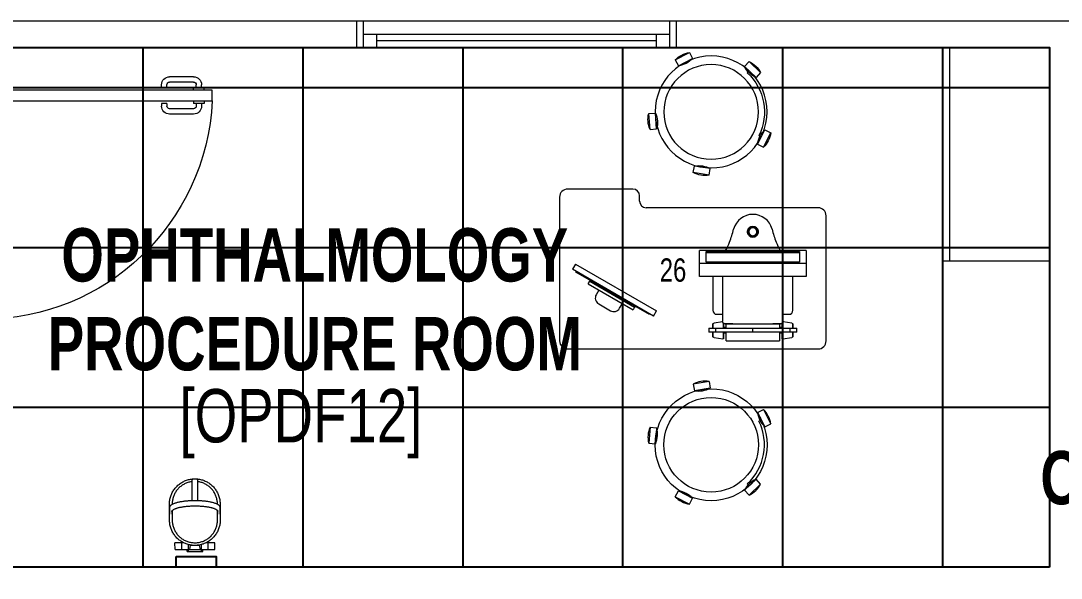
# Model space of a CAD drawing. Extents: x -509638 to 57327, y -29287 to 19916.
# Drawn here: x 16417 to 20320, y -4801 to -2710 of the extents above; entities that cross this region are included whole.
import ezdxf

# ---------------------------------------------------------------- set-up
doc = ezdxf.new("R2010")
doc.units = 0
doc.header["$LTSCALE"] = 0.25
doc.linetypes.add('DASHDOT', pattern=[25.4, 12.7, -6.35, 0, -6.35])
for name, color, linetype, lineweight in [('01-First Floor$0$72_EGR_BASE_TEXT', 252, 'Continuous', 5), ('01-First Floor$0$72_EGR_EQP_TAG', 142, 'Continuous', 5), ('01-First Floor$0$Aluminum', 251, 'Continuous', 5), ('01-First Floor$0$LOADING', 253, 'Continuous', 5), ('01-First Floor$0$TME-MEDICAL EQUIPMENT', 42, 'Continuous', 13), ('01-First Floor$0$Walls', 251, 'Continuous', 5), ('01-First Floor$0$Wooden Joinery', 251, 'Continuous', 5), ('E-LITE-CLNG-CNDT', 6, 'DASHDOT', 35)]:
    doc.layers.add(name, color=color, linetype=linetype, lineweight=lineweight)
doc.layers.add('01-First Floor$0$FALSE CEILING', color=251, linetype='Continuous')
doc.styles.add('01-First Floor$0$X3G_ENTITY_257CFD', font='swisscl.ttf', dxfattribs={"height": 200})
doc.styles.add('01-First Floor$0$X3G_ENTITY_9EC9', font='swisscl.ttf', dxfattribs={"height": 0.2})
doc.styles.add('01-First Floor$0$X3G_ENTITY_9F38', font='swisscl.ttf', dxfattribs={"height": 0.2})

# ---------------------------------------------------------------- blocks, each defined once
blk = doc.blocks.new('01-First Floor$0$A$C72370EFE')
at = {"layer": '01-First Floor$0$Wooden Joinery'}
for p, q in [((-0.01, -0.03), (-0.01, -0.07)), ((0, -0.03), (-0.01, -0.03)), ((0.04, -0.03), (0.05, -0.03)), ((0.05, -0.03), (0.05, -0.07)), ((-0.05, -0.07), (-0.05, -0.16)), ((-0.03, -0.07), (-0.03, -0.16)), ((-0.01, -0.04), (-0.02, -0.04)), ((-0.01, -0.06), (-0.02, -0.06)), ((0, -0.07), (-0.01, -0.07)), ((0.04, -0.07), (0.05, -0.07)), ((0.05, -0.04), (0.06, -0.04)), ((0.05, -0.06), (0.06, -0.06)), ((0.07, -0.07), (0.07, -0.16)), ((0.09, -0.07), (0.09, -0.16)), ((-0.01, -0.17), (-0.02, -0.17)), ((-0.01, -0.19), (-0.02, -0.19)), ((-0.01, -0.17), (-0.01, -0.19)), ((0.05, -0.17), (0.06, -0.17)), ((0.05, -0.17), (0.05, -0.19)), ((0.05, -0.19), (0.06, -0.19))]:
    blk.add_line(p, q, dxfattribs=at)
for centre, radius, start, end in [((-0.02, -0.07), 0.03, 90, 180), ((-0.02, -0.07), 0.01, 90, 180), ((0.06, -0.07), 0.03, 0, 90), ((0.06, -0.07), 0.01, 0, 90), ((-0.02, -0.16), 0.03, 180, 270), ((-0.02, -0.16), 0.01, 180, 270), ((0.06, -0.16), 0.01, 270, 0), ((0.06, -0.16), 0.03, 270, 0)]:
    blk.add_arc(centre, radius, start, end, dxfattribs=at)
blk = doc.blocks.new('01-First Floor$0$A$C5DAD61B4')
at = {"layer": '01-First Floor$0$Wooden Joinery'}
for points in [[(80, 959.1), (80, 969.1), (10, 979.1), (10, 959.1)], [(940, 959.1), (940, 969.1), (1010, 979.1), (1010, 959.1)], [(70, 859.1), (70, 849.1), (0, 839.1), (0, 859.1)], [(120, 859.1), (120, 0), (80, 0), (80, 859.1)], [(950, 859.1), (950, 849.1), (1020, 839.1), (1020, 859.1)]]:
    blk.add_lwpolyline(points, close=True, dxfattribs=at)
for points in [[(45, 859.1), (45, 959.1), (20, 959.1), (20, 859.1), (45, 859.1)], [(45, 859.1), (80, 859.1), (80, 899.1), (90, 899.1), (90, 959.1), (45, 959.1), (45, 859.1)], [(975, 859.1), (940, 859.1), (940, 899.1), (930, 899.1), (930, 959.1), (975, 959.1), (975, 859.1)], [(975, 859.1), (975, 959.1), (1000, 959.1), (1000, 859.1), (975, 859.1)]]:
    blk.add_lwpolyline(points, dxfattribs=at)
blk.add_arc((80, 859.1), 860, 272.666, 0, dxfattribs=at)
at = {"layer": '01-First Floor$0$Wooden Joinery', "xscale": 999.9999999998854, "yscale": 999.9999999998854, "zscale": 999.9999999998854, "rotation": 180}
blk.add_blockref('01-First Floor$0$A$C72370EFE', (120, 0), dxfattribs=at)
blk = doc.blocks.new('01-First Floor$0$ME18017-P')
at = {"layer": '01-First Floor$0$LOADING'}
for p, q in [((0.94, 0.53), (0, 0.53)), ((-0.03, 0.5), (-0.03, 0.03)), ((0.1327, 0.492), (0.0993, 0.4871)), ((0.145, 0.47), (0.135, 0.47)), ((0.345, 0.5), (0.145, 0.5)), ((0.145, 0.4675), (0.145, 0.5)), ((0.345, 0.5), (0.345, 0.4675)), ((0.355, 0.47), (0.345, 0.47)), ((0.3907, 0.4871), (0.3573, 0.492)), ((0.97, -0.04), (0.97, 0.5)), ((0.0801, 0.4675), (0.0801, 0.4525)), ((0.0801, 0.4675), (0.1055, 0.4675)), ((0.1055, 0.4525), (0.0801, 0.4525)), ((0.0993, 0.4329), (0.1316, 0.4281)), ((0.1055, 0.4675), (0.245, 0.4675)), ((0.1055, 0.4675), (0.1055, 0.4525)), ((0.245, 0.4525), (0.1055, 0.4525)), ((0.135, 0.45), (0.145, 0.45)), ((0.145, 0.4357), (0.145, 0.4525)), ((0.17, 0.4357), (0.17, 0.4358)), ((0.245, 0.4675), (0.3845, 0.4675)), ((0.245, 0.4675), (0.245, 0.4525)), ((0.3845, 0.4525), (0.245, 0.4525)), ((0.32, 0.4357), (0.32, 0.4358)), ((0.345, 0.4525), (0.345, 0.4357)), ((0.345, 0.45), (0.355, 0.45)), ((0.3584, 0.4281), (0.3907, 0.4329)), ((0.3845, 0.4675), (0.4099, 0.4675)), ((0.3845, 0.4675), (0.3845, 0.4525)), ((0.4099, 0.4525), (0.3845, 0.4525)), ((0.4099, 0.4525), (0.4099, 0.4675)), ((0.1312, 0.4), (0.11, 0.4)), ((0.1312, 0.4257), (0.1312, 0.2579)), ((0.3588, 0.2579), (0.3588, 0.4257)), ((0.38, 0.4), (0.3588, 0.4)), ((0.6176, 0.4063), (0.6065, 0.387)), ((0.6176, 0.4063), (0.9216, 0.2308)), ((0.6317, 0.3982), (0.6333, 0.4009)), ((0.6333, 0.4009), (0.9091, 0.2417)), ((0.095, 0.385), (0.095, 0.2579)), ((0.395, 0.2579), (0.395, 0.385)), ((0.9105, 0.2115), (0.6065, 0.387)), ((0.6872, 0.3698), (0.689, 0.3729)), ((0.689, 0.3729), (0.6947, 0.3828)), ((0.857, 0.2759), (0.689, 0.3729)), ((0.8627, 0.2858), (0.6947, 0.3828)), ((0.7448, 0.3772), (0.7347, 0.3597)), ((0.8235, 0.3611), (0.7795, 0.3865)), ((0.8227, 0.3089), (0.8328, 0.3264)), ((0.857, 0.2759), (0.8552, 0.2728)), ((0.8627, 0.2858), (0.857, 0.2759)), ((0.045, 0.2086), (0.045, 0.2579)), ((0.045, 0.2579), (0.445, 0.2579)), ((0.445, 0.2579), (0.445, 0.2086)), ((0.9091, 0.2417), (0.9075, 0.2389)), ((0.045, 0.1602), (0.045, 0.2086)), ((0.445, 0.2086), (0.045, 0.2086)), ((0.07, 0.1645), (0.07, 0.2043)), ((0.07, 0.2043), (0.42, 0.2043)), ((0.42, 0.2043), (0.42, 0.1645)), ((0.445, 0.2086), (0.445, 0.1602)), ((0.9105, 0.2115), (0.9216, 0.2308)), ((0.045, 0.1602), (0.445, 0.1602)), ((0.07, 0.1694), (0.42, 0.1694)), ((0.42, 0.1645), (0.07, 0.1645)), ((0, 0), (0.645, 0)), ((0.67, -0.025), (0.67, -0.045)), ((0.695, -0.07), (0.94, -0.07))]:
    blk.add_line(p, q, dxfattribs=at)
at = {"layer": '01-First Floor$0$LOADING', "flags": 128}
for points in [[(0.095, 0.4822), (0.095, 0.4824), (0.095, 0.4826), (0.095, 0.4828), (0.0951, 0.483), (0.0951, 0.4832), (0.0951, 0.4833), (0.0952, 0.4835), (0.0953, 0.4837), (0.0953, 0.4839), (0.0954, 0.4841), (0.0955, 0.4843), (0.0956, 0.4845), (0.0957, 0.4846), (0.0958, 0.4848), (0.0959, 0.485), (0.096, 0.4851), (0.0961, 0.4853), (0.0962, 0.4855), (0.0964, 0.4856), (0.0965, 0.4857), (0.0967, 0.4859), (0.0968, 0.486), (0.097, 0.4861), (0.0971, 0.4863), (0.0973, 0.4864), (0.0975, 0.4865), (0.0976, 0.4866), (0.0978, 0.4867), (0.098, 0.4867), (0.0982, 0.4868), (0.0984, 0.4869), (0.0986, 0.4869), (0.0988, 0.487), (0.099, 0.487), (0.0992, 0.4871), (0.0993, 0.4871)], [(0.095, 0.4675), (0.095, 0.4678), (0.095, 0.4686), (0.095, 0.4694), (0.095, 0.4702), (0.095, 0.471), (0.095, 0.4718), (0.095, 0.4725), (0.095, 0.4732), (0.095, 0.4739), (0.095, 0.4746), (0.095, 0.4753), (0.095, 0.4759), (0.095, 0.4765), (0.095, 0.4771), (0.095, 0.4776), (0.095, 0.4782), (0.095, 0.4786), (0.095, 0.4791), (0.095, 0.4795), (0.095, 0.4799), (0.095, 0.4803), (0.095, 0.4807), (0.095, 0.481), (0.095, 0.4812), (0.095, 0.4815), (0.095, 0.4817), (0.095, 0.4818), (0.095, 0.482), (0.095, 0.4821), (0.095, 0.4821), (0.095, 0.4822), (0.095, 0.4822)], [(0.095, 0.4822), (0.095, 0.4821), (0.095, 0.4821), (0.095, 0.482), (0.095, 0.4819), (0.095, 0.4817), (0.095, 0.4815), (0.095, 0.4813), (0.095, 0.481), (0.095, 0.4807), (0.095, 0.4804), (0.095, 0.48), (0.095, 0.4797), (0.095, 0.4792), (0.095, 0.4788), (0.095, 0.4783), (0.095, 0.4778), (0.095, 0.4772), (0.095, 0.4767), (0.095, 0.4761), (0.095, 0.4754), (0.095, 0.4748), (0.095, 0.4741), (0.095, 0.4734), (0.095, 0.4727), (0.095, 0.472), (0.095, 0.4712), (0.095, 0.4704), (0.095, 0.4697), (0.095, 0.4688), (0.095, 0.468), (0.095, 0.4675)], [(0.1327, 0.492), (0.1328, 0.492), (0.1329, 0.4921), (0.1329, 0.4921), (0.133, 0.4921), (0.1331, 0.4921), (0.1332, 0.4921), (0.1333, 0.492), (0.1333, 0.492), (0.1334, 0.492), (0.1335, 0.492), (0.1336, 0.492), (0.1337, 0.4919), (0.1337, 0.4919), (0.1338, 0.4919), (0.1339, 0.4919), (0.1339, 0.4918), (0.134, 0.4918), (0.1341, 0.4917), (0.1342, 0.4917), (0.1342, 0.4916), (0.1343, 0.4916), (0.1343, 0.4915), (0.1344, 0.4915), (0.1345, 0.4914), (0.1345, 0.4914), (0.1346, 0.4913), (0.1346, 0.4913), (0.1347, 0.4912), (0.1347, 0.4911), (0.1347, 0.491), (0.1348, 0.491), (0.1348, 0.4909), (0.1348, 0.4908), (0.1349, 0.4908), (0.1349, 0.4907), (0.1349, 0.4906), (0.1349, 0.4905), (0.135, 0.4905), (0.135, 0.4904), (0.135, 0.4903), (0.135, 0.4902), (0.135, 0.4901), (0.135, 0.4901)], [(0.135, 0.4675), (0.135, 0.4683), (0.135, 0.4695), (0.135, 0.4706), (0.135, 0.4717), (0.135, 0.4728), (0.135, 0.4739), (0.135, 0.4749), (0.135, 0.476), (0.135, 0.477), (0.135, 0.478), (0.135, 0.4789), (0.135, 0.4798), (0.135, 0.4807), (0.135, 0.4816), (0.135, 0.4824), (0.135, 0.4832), (0.135, 0.4839), (0.135, 0.4846), (0.135, 0.4853), (0.135, 0.4859), (0.135, 0.4865), (0.135, 0.4871), (0.135, 0.4876), (0.135, 0.488), (0.135, 0.4884), (0.135, 0.4888), (0.135, 0.4891), (0.135, 0.4894), (0.135, 0.4896), (0.135, 0.4898), (0.135, 0.4899), (0.135, 0.49), (0.135, 0.4901), (0.135, 0.4901)], [(0.135, 0.4901), (0.135, 0.49), (0.135, 0.49), (0.135, 0.4898), (0.135, 0.4897), (0.135, 0.4895), (0.135, 0.4892), (0.135, 0.4889), (0.135, 0.4885), (0.135, 0.4881), (0.135, 0.4877), (0.135, 0.4872), (0.135, 0.4867), (0.135, 0.4861), (0.135, 0.4855), (0.135, 0.4848), (0.135, 0.4841), (0.135, 0.4834), (0.135, 0.4826), (0.135, 0.4818), (0.135, 0.4809), (0.135, 0.4801), (0.135, 0.4792), (0.135, 0.4782), (0.135, 0.4772), (0.135, 0.4762), (0.135, 0.4752), (0.135, 0.4742), (0.135, 0.4731), (0.135, 0.472), (0.135, 0.4709), (0.135, 0.47)], [(0.355, 0.4901), (0.355, 0.4901), (0.355, 0.4902), (0.355, 0.4903), (0.355, 0.4904), (0.355, 0.4905), (0.3551, 0.4905), (0.3551, 0.4906), (0.3551, 0.4907), (0.3551, 0.4908), (0.3552, 0.4908), (0.3552, 0.4909), (0.3552, 0.491), (0.3553, 0.4911), (0.3553, 0.4911), (0.3553, 0.4912), (0.3554, 0.4913), (0.3554, 0.4913), (0.3555, 0.4914), (0.3556, 0.4914), (0.3556, 0.4915), (0.3557, 0.4915), (0.3557, 0.4916), (0.3558, 0.4917), (0.3559, 0.4917), (0.3559, 0.4917), (0.356, 0.4918), (0.3561, 0.4918), (0.3561, 0.4919), (0.3562, 0.4919), (0.3563, 0.4919), (0.3564, 0.492), (0.3564, 0.492), (0.3565, 0.492), (0.3566, 0.492), (0.3567, 0.492), (0.3567, 0.492), (0.3568, 0.4921), (0.3569, 0.4921), (0.357, 0.4921), (0.3571, 0.4921), (0.3571, 0.4921), (0.3572, 0.492), (0.3573, 0.492)], [(0.355, 0.47), (0.355, 0.4706), (0.355, 0.4717), (0.355, 0.4728), (0.355, 0.4739), (0.355, 0.4749), (0.355, 0.476), (0.355, 0.477), (0.355, 0.478), (0.355, 0.4789), (0.355, 0.4798), (0.355, 0.4807), (0.355, 0.4816), (0.355, 0.4824), (0.355, 0.4832), (0.355, 0.4839), (0.355, 0.4846), (0.355, 0.4853), (0.355, 0.4859), (0.355, 0.4865), (0.355, 0.4871), (0.355, 0.4876), (0.355, 0.488), (0.355, 0.4884), (0.355, 0.4888), (0.355, 0.4891), (0.355, 0.4894), (0.355, 0.4896), (0.355, 0.4898), (0.355, 0.4899), (0.355, 0.49), (0.355, 0.4901), (0.355, 0.4901)], [(0.355, 0.4901), (0.355, 0.49), (0.355, 0.49), (0.355, 0.4898), (0.355, 0.4897), (0.355, 0.4895), (0.355, 0.4892), (0.355, 0.4889), (0.355, 0.4885), (0.355, 0.4881), (0.355, 0.4877), (0.355, 0.4872), (0.355, 0.4867), (0.355, 0.4861), (0.355, 0.4855), (0.355, 0.4848), (0.355, 0.4841), (0.355, 0.4834), (0.355, 0.4826), (0.355, 0.4818), (0.355, 0.4809), (0.355, 0.4801), (0.355, 0.4792), (0.355, 0.4782), (0.355, 0.4772), (0.355, 0.4762), (0.355, 0.4752), (0.355, 0.4742), (0.355, 0.4731), (0.355, 0.472), (0.355, 0.4709), (0.355, 0.4698), (0.355, 0.4686), (0.355, 0.4675)], [(0.3907, 0.4871), (0.3909, 0.4871), (0.3911, 0.487), (0.3913, 0.487), (0.3915, 0.4869), (0.3917, 0.4869), (0.3919, 0.4868), (0.3921, 0.4867), (0.3922, 0.4866), (0.3924, 0.4865), (0.3926, 0.4864), (0.3928, 0.4863), (0.3929, 0.4862), (0.3931, 0.4861), (0.3932, 0.486), (0.3934, 0.4858), (0.3935, 0.4857), (0.3937, 0.4855), (0.3938, 0.4854), (0.3939, 0.4852), (0.3941, 0.4851), (0.3942, 0.4849), (0.3943, 0.4847), (0.3944, 0.4846), (0.3945, 0.4844), (0.3946, 0.4842), (0.3946, 0.484), (0.3947, 0.4838), (0.3948, 0.4837), (0.3948, 0.4835), (0.3949, 0.4833), (0.3949, 0.4831), (0.3949, 0.4829), (0.395, 0.4827), (0.395, 0.4825), (0.395, 0.4823), (0.395, 0.4822)], [(0.395, 0.4675), (0.395, 0.4678), (0.395, 0.4686), (0.395, 0.4694), (0.395, 0.4702), (0.395, 0.471), (0.395, 0.4718), (0.395, 0.4725), (0.395, 0.4732), (0.395, 0.4739), (0.395, 0.4746), (0.395, 0.4753), (0.395, 0.4759), (0.395, 0.4765), (0.395, 0.4771), (0.395, 0.4776), (0.395, 0.4782), (0.395, 0.4786), (0.395, 0.4791), (0.395, 0.4795), (0.395, 0.4799), (0.395, 0.4803), (0.395, 0.4807), (0.395, 0.481), (0.395, 0.4812), (0.395, 0.4815), (0.395, 0.4817), (0.395, 0.4818), (0.395, 0.482), (0.395, 0.4821), (0.395, 0.4821), (0.395, 0.4822), (0.395, 0.4822)], [(0.395, 0.4822), (0.395, 0.4821), (0.395, 0.4821), (0.395, 0.482), (0.395, 0.4819), (0.395, 0.4817), (0.395, 0.4815), (0.395, 0.4813), (0.395, 0.481), (0.395, 0.4807), (0.395, 0.4804), (0.395, 0.48), (0.395, 0.4797), (0.395, 0.4792), (0.395, 0.4788), (0.395, 0.4783), (0.395, 0.4778), (0.395, 0.4772), (0.395, 0.4767), (0.395, 0.4761), (0.395, 0.4754), (0.395, 0.4748), (0.395, 0.4741), (0.395, 0.4734), (0.395, 0.4727), (0.395, 0.472), (0.395, 0.4712), (0.395, 0.4704), (0.395, 0.4697), (0.395, 0.4688), (0.395, 0.468), (0.395, 0.4675)], [(0.095, 0.4525), (0.095, 0.4522), (0.095, 0.4514), (0.095, 0.4506), (0.095, 0.4498), (0.095, 0.449), (0.095, 0.4482), (0.095, 0.4475), (0.095, 0.4468), (0.095, 0.4461), (0.095, 0.4454), (0.095, 0.4447), (0.095, 0.4441), (0.095, 0.4435), (0.095, 0.4429), (0.095, 0.4424), (0.095, 0.4418), (0.095, 0.4414), (0.095, 0.4409), (0.095, 0.4405), (0.095, 0.4401), (0.095, 0.4397), (0.095, 0.4393), (0.095, 0.439), (0.095, 0.4388), (0.095, 0.4385), (0.095, 0.4383), (0.095, 0.4382), (0.095, 0.438), (0.095, 0.4379), (0.095, 0.4379), (0.095, 0.4378), (0.095, 0.4378)], [(0.095, 0.4378), (0.095, 0.4379), (0.095, 0.4379), (0.095, 0.438), (0.095, 0.4381), (0.095, 0.4383), (0.095, 0.4385), (0.095, 0.4387), (0.095, 0.439), (0.095, 0.4393), (0.095, 0.4396), (0.095, 0.44), (0.095, 0.4403), (0.095, 0.4408), (0.095, 0.4412), (0.095, 0.4417), (0.095, 0.4422), (0.095, 0.4428), (0.095, 0.4433), (0.095, 0.4439), (0.095, 0.4446), (0.095, 0.4452), (0.095, 0.4459), (0.095, 0.4466), (0.095, 0.4473), (0.095, 0.448), (0.095, 0.4488), (0.095, 0.4496), (0.095, 0.4503), (0.095, 0.4512), (0.095, 0.452), (0.095, 0.4525)], [(0.0993, 0.4329), (0.0991, 0.4329), (0.0989, 0.433), (0.0987, 0.433), (0.0985, 0.4331), (0.0983, 0.4331), (0.0981, 0.4332), (0.0979, 0.4333), (0.0978, 0.4334), (0.0976, 0.4335), (0.0974, 0.4336), (0.0972, 0.4337), (0.0971, 0.4338), (0.0969, 0.4339), (0.0968, 0.434), (0.0966, 0.4342), (0.0965, 0.4343), (0.0963, 0.4345), (0.0962, 0.4346), (0.0961, 0.4348), (0.0959, 0.4349), (0.0958, 0.4351), (0.0957, 0.4353), (0.0956, 0.4354), (0.0955, 0.4356), (0.0954, 0.4358), (0.0954, 0.436), (0.0953, 0.4362), (0.0952, 0.4363), (0.0952, 0.4365), (0.0951, 0.4367), (0.0951, 0.4369), (0.0951, 0.4371), (0.095, 0.4373), (0.095, 0.4375), (0.095, 0.4377), (0.095, 0.4378)], [(0.1312, 0.4257), (0.1312, 0.4261), (0.1312, 0.4265), (0.1313, 0.4269), (0.1313, 0.4273), (0.1314, 0.4277), (0.1315, 0.4281), (0.1316, 0.4285), (0.1317, 0.4288), (0.1318, 0.4292), (0.132, 0.4296), (0.1321, 0.43), (0.1323, 0.4303), (0.1325, 0.4307), (0.1327, 0.431), (0.1329, 0.4313), (0.1332, 0.4317), (0.1334, 0.432), (0.1337, 0.4323), (0.1339, 0.4326), (0.1342, 0.4329), (0.1345, 0.4331), (0.1348, 0.4334), (0.1351, 0.4337), (0.1354, 0.4339), (0.1358, 0.4341), (0.1361, 0.4343), (0.1365, 0.4345), (0.1368, 0.4347), (0.1372, 0.4349), (0.1376, 0.435), (0.1379, 0.4352), (0.1383, 0.4353), (0.1387, 0.4354), (0.1391, 0.4355), (0.1395, 0.4356), (0.1399, 0.4356), (0.1403, 0.4357), (0.1407, 0.4357), (0.1411, 0.4357), (0.1412, 0.4357)], [(0.135, 0.4335), (0.135, 0.4339), (0.135, 0.4345), (0.135, 0.4352), (0.135, 0.4359), (0.135, 0.4366), (0.135, 0.4374), (0.135, 0.4382), (0.135, 0.4391), (0.135, 0.4399), (0.135, 0.4408), (0.135, 0.4418), (0.135, 0.4428), (0.135, 0.4438), (0.135, 0.4448), (0.135, 0.4458), (0.135, 0.4469), (0.135, 0.448), (0.135, 0.4491), (0.135, 0.4502), (0.135, 0.4514), (0.135, 0.4525)], [(0.135, 0.45), (0.135, 0.4494), (0.135, 0.4483), (0.135, 0.4472), (0.135, 0.4461), (0.135, 0.4451), (0.135, 0.444), (0.135, 0.443), (0.135, 0.442), (0.135, 0.4411), (0.135, 0.4402), (0.135, 0.4393), (0.135, 0.4384), (0.135, 0.4376), (0.135, 0.4368), (0.135, 0.4361), (0.135, 0.4354), (0.135, 0.4347), (0.135, 0.4341), (0.135, 0.4335)], [(0.245, 0.4357), (0.2408, 0.4357), (0.2367, 0.4357), (0.2326, 0.4357), (0.2285, 0.4357), (0.2244, 0.4357), (0.2203, 0.4357), (0.2163, 0.4357), (0.2123, 0.4357), (0.2084, 0.4357), (0.2046, 0.4357), (0.2008, 0.4357), (0.1971, 0.4357), (0.1934, 0.4357), (0.1899, 0.4357), (0.1864, 0.4357), (0.183, 0.4357), (0.1797, 0.4357), (0.1765, 0.4357), (0.1735, 0.4357), (0.1705, 0.4357), (0.1677, 0.4357), (0.165, 0.4357), (0.1624, 0.4357), (0.16, 0.4357), (0.1576, 0.4357), (0.1555, 0.4357), (0.1534, 0.4357), (0.1516, 0.4357), (0.1498, 0.4357), (0.1482, 0.4357), (0.1468, 0.4357), (0.1455, 0.4357), (0.1444, 0.4357), (0.1435, 0.4357), (0.1427, 0.4357), (0.1421, 0.4357), (0.1416, 0.4357), (0.1413, 0.4357), (0.1412, 0.4357), (0.1412, 0.4357)], [(0.1412, 0.4357), (0.1413, 0.4357), (0.1415, 0.4357), (0.1419, 0.4357), (0.1425, 0.4357), (0.1433, 0.4357), (0.1442, 0.4357), (0.1452, 0.4357), (0.1465, 0.4357), (0.1478, 0.4357), (0.1494, 0.4357), (0.1511, 0.4357), (0.1529, 0.4357), (0.1549, 0.4357), (0.157, 0.4357), (0.1593, 0.4357), (0.1617, 0.4357), (0.1643, 0.4357), (0.1669, 0.4357), (0.1697, 0.4357), (0.17, 0.4357)], [(0.3488, 0.4357), (0.3487, 0.4357), (0.3485, 0.4357), (0.3481, 0.4357), (0.3475, 0.4357), (0.3467, 0.4357), (0.3458, 0.4357), (0.3448, 0.4357), (0.3435, 0.4357), (0.3422, 0.4357), (0.3406, 0.4357), (0.3389, 0.4357), (0.3371, 0.4357), (0.3351, 0.4357), (0.333, 0.4357), (0.3307, 0.4357), (0.3283, 0.4357), (0.3257, 0.4357), (0.3231, 0.4357), (0.3203, 0.4357), (0.3173, 0.4357), (0.3143, 0.4357), (0.3111, 0.4357), (0.3079, 0.4357), (0.3045, 0.4357), (0.3011, 0.4357), (0.2976, 0.4357), (0.2939, 0.4357), (0.2902, 0.4357), (0.2865, 0.4357), (0.2826, 0.4357), (0.2787, 0.4357), (0.2748, 0.4357), (0.2708, 0.4357), (0.2667, 0.4357), (0.2626, 0.4357), (0.2585, 0.4357), (0.2544, 0.4357), (0.2503, 0.4357), (0.2461, 0.4357), (0.245, 0.4357)], [(0.32, 0.4357), (0.3223, 0.4357), (0.325, 0.4357), (0.3276, 0.4357), (0.33, 0.4357), (0.3324, 0.4357), (0.3345, 0.4357), (0.3366, 0.4357), (0.3384, 0.4357), (0.3402, 0.4357), (0.3418, 0.4357), (0.3432, 0.4357), (0.3445, 0.4357), (0.3456, 0.4357), (0.3465, 0.4357), (0.3473, 0.4357), (0.3479, 0.4357), (0.3484, 0.4357), (0.3487, 0.4357), (0.3488, 0.4357), (0.3488, 0.4357)], [(0.3488, 0.4357), (0.3492, 0.4357), (0.3496, 0.4357), (0.35, 0.4356), (0.3504, 0.4356), (0.3508, 0.4355), (0.3512, 0.4354), (0.3516, 0.4353), (0.352, 0.4352), (0.3523, 0.4351), (0.3527, 0.4349), (0.3531, 0.4347), (0.3534, 0.4346), (0.3538, 0.4344), (0.3541, 0.4342), (0.3545, 0.434), (0.3548, 0.4337), (0.3551, 0.4335), (0.3554, 0.4332), (0.3557, 0.4329), (0.356, 0.4327), (0.3563, 0.4324), (0.3565, 0.4321), (0.3568, 0.4318), (0.357, 0.4314), (0.3572, 0.4311), (0.3574, 0.4308), (0.3576, 0.4304), (0.3578, 0.4301), (0.358, 0.4297), (0.3581, 0.4293), (0.3583, 0.4289), (0.3584, 0.4286), (0.3585, 0.4282), (0.3586, 0.4278), (0.3587, 0.4274), (0.3587, 0.427), (0.3588, 0.4266), (0.3588, 0.4262), (0.3588, 0.4258), (0.3588, 0.4257)], [(0.355, 0.4525), (0.355, 0.4517), (0.355, 0.4505), (0.355, 0.4494), (0.355, 0.4483), (0.355, 0.4472), (0.355, 0.4461), (0.355, 0.4451), (0.355, 0.444), (0.355, 0.443), (0.355, 0.442), (0.355, 0.4411), (0.355, 0.4402), (0.355, 0.4393), (0.355, 0.4384), (0.355, 0.4376), (0.355, 0.4368), (0.355, 0.4361), (0.355, 0.4354), (0.355, 0.4347), (0.355, 0.4341), (0.355, 0.4335)], [(0.355, 0.4335), (0.355, 0.4339), (0.355, 0.4345), (0.355, 0.4352), (0.355, 0.4359), (0.355, 0.4366), (0.355, 0.4374), (0.355, 0.4382), (0.355, 0.4391), (0.355, 0.4399), (0.355, 0.4408), (0.355, 0.4418), (0.355, 0.4428), (0.355, 0.4438), (0.355, 0.4448), (0.355, 0.4458), (0.355, 0.4469), (0.355, 0.448), (0.355, 0.4491), (0.355, 0.45)], [(0.395, 0.4378), (0.395, 0.4376), (0.395, 0.4374), (0.395, 0.4372), (0.3949, 0.437), (0.3949, 0.4368), (0.3949, 0.4367), (0.3948, 0.4365), (0.3947, 0.4363), (0.3947, 0.4361), (0.3946, 0.4359), (0.3945, 0.4357), (0.3944, 0.4355), (0.3943, 0.4354), (0.3942, 0.4352), (0.3941, 0.435), (0.394, 0.4349), (0.3939, 0.4347), (0.3938, 0.4345), (0.3936, 0.4344), (0.3935, 0.4343), (0.3933, 0.4341), (0.3932, 0.434), (0.393, 0.4339), (0.3929, 0.4337), (0.3927, 0.4336), (0.3925, 0.4335), (0.3924, 0.4334), (0.3922, 0.4333), (0.392, 0.4333), (0.3918, 0.4332), (0.3916, 0.4331), (0.3914, 0.4331), (0.3912, 0.433), (0.391, 0.433), (0.3908, 0.4329), (0.3907, 0.4329)], [(0.395, 0.4525), (0.395, 0.4522), (0.395, 0.4514), (0.395, 0.4506), (0.395, 0.4498), (0.395, 0.449), (0.395, 0.4482), (0.395, 0.4475), (0.395, 0.4468), (0.395, 0.4461), (0.395, 0.4454), (0.395, 0.4447), (0.395, 0.4441), (0.395, 0.4435), (0.395, 0.4429), (0.395, 0.4424), (0.395, 0.4418), (0.395, 0.4414), (0.395, 0.4409), (0.395, 0.4405), (0.395, 0.4401), (0.395, 0.4397), (0.395, 0.4393), (0.395, 0.439), (0.395, 0.4388), (0.395, 0.4385), (0.395, 0.4383), (0.395, 0.4382), (0.395, 0.438), (0.395, 0.4379), (0.395, 0.4379), (0.395, 0.4378), (0.395, 0.4378)], [(0.395, 0.4378), (0.395, 0.4379), (0.395, 0.4379), (0.395, 0.438), (0.395, 0.4381), (0.395, 0.4383), (0.395, 0.4385), (0.395, 0.4387), (0.395, 0.439), (0.395, 0.4393), (0.395, 0.4396), (0.395, 0.44), (0.395, 0.4403), (0.395, 0.4408), (0.395, 0.4412), (0.395, 0.4417), (0.395, 0.4422), (0.395, 0.4428), (0.395, 0.4433), (0.395, 0.4439), (0.395, 0.4446), (0.395, 0.4452), (0.395, 0.4459), (0.395, 0.4466), (0.395, 0.4473), (0.395, 0.448), (0.395, 0.4488), (0.395, 0.4496), (0.395, 0.4503), (0.395, 0.4512), (0.395, 0.452), (0.395, 0.4525)], [(0.245, 0.0702), (0.2442, 0.0702), (0.2434, 0.0703), (0.2426, 0.0704), (0.2418, 0.0705), (0.241, 0.0706), (0.2402, 0.0708), (0.2395, 0.071), (0.2387, 0.0712), (0.238, 0.0715), (0.2372, 0.0718), (0.2365, 0.0721), (0.2358, 0.0725), (0.2351, 0.0729), (0.2344, 0.0733), (0.2337, 0.0737), (0.2331, 0.0742), (0.2324, 0.0747), (0.2318, 0.0752), (0.2312, 0.0757), (0.2307, 0.0763), (0.2301, 0.0769), (0.2296, 0.0775), (0.2291, 0.0781), (0.2286, 0.0787), (0.2282, 0.0794), (0.2278, 0.0801), (0.2274, 0.0808), (0.227, 0.0815), (0.2267, 0.0822), (0.2264, 0.083), (0.2261, 0.0837), (0.2258, 0.0845), (0.2256, 0.0852), (0.2254, 0.086), (0.2253, 0.0868), (0.2252, 0.0876), (0.2251, 0.0884), (0.225, 0.0892), (0.225, 0.09), (0.225, 0.0908), (0.225, 0.0916), (0.2251, 0.0924), (0.2252, 0.0932), (0.2254, 0.094), (0.2255, 0.0948), (0.2257, 0.0955), (0.2259, 0.0963), (0.2262, 0.0971), (0.2265, 0.0978), (0.2268, 0.0985), (0.2272, 0.0993), (0.2275, 0.1), (0.2279, 0.1006), (0.2284, 0.1013), (0.2288, 0.102), (0.2293, 0.1026), (0.2298, 0.1032), (0.2304, 0.1038), (0.2309, 0.1044), (0.2315, 0.105), (0.2321, 0.1055), (0.2327, 0.106), (0.2334, 0.1065), (0.234, 0.1069), (0.2347, 0.1073), (0.2354, 0.1077), (0.2361, 0.1081), (0.2368, 0.1085), (0.2376, 0.1088), (0.2383, 0.1091), (0.2391, 0.1093), (0.2398, 0.1095), (0.2406, 0.1097), (0.2414, 0.1099), (0.2422, 0.11), (0.243, 0.1101), (0.2438, 0.1102), (0.2446, 0.1102), (0.245, 0.1102)], [(0.245, 0.1052), (0.2444, 0.1052), (0.2438, 0.1052), (0.2432, 0.1051), (0.2426, 0.105), (0.242, 0.1049), (0.2414, 0.1048), (0.2409, 0.1046), (0.2403, 0.1044), (0.2397, 0.1042), (0.2392, 0.104), (0.2386, 0.1038), (0.2381, 0.1035), (0.2375, 0.1032), (0.237, 0.1029), (0.2365, 0.1026), (0.236, 0.1022), (0.2356, 0.1019), (0.2351, 0.1015), (0.2347, 0.1011), (0.2342, 0.1007), (0.2338, 0.1002), (0.2334, 0.0998), (0.2331, 0.0993), (0.2327, 0.0988), (0.2324, 0.0983), (0.2321, 0.0978), (0.2318, 0.0973), (0.2315, 0.0967), (0.2312, 0.0962), (0.231, 0.0956), (0.2308, 0.0951), (0.2306, 0.0945), (0.2305, 0.0939), (0.2303, 0.0933), (0.2302, 0.0928), (0.2301, 0.0922), (0.2301, 0.0916), (0.23, 0.091), (0.23, 0.0904), (0.23, 0.0898), (0.23, 0.0892), (0.2301, 0.0886), (0.2302, 0.088), (0.2303, 0.0874), (0.2304, 0.0868), (0.2305, 0.0862), (0.2307, 0.0856), (0.2309, 0.0851), (0.2311, 0.0845), (0.2314, 0.084), (0.2316, 0.0834), (0.2319, 0.0829), (0.2322, 0.0824), (0.2325, 0.0819), (0.2329, 0.0814), (0.2332, 0.0809), (0.2336, 0.0804), (0.234, 0.08), (0.2344, 0.0796), (0.2349, 0.0791), (0.2353, 0.0788), (0.2358, 0.0784), (0.2363, 0.078), (0.2368, 0.0777), (0.2373, 0.0774), (0.2378, 0.0771), (0.2383, 0.0768), (0.2389, 0.0765), (0.2394, 0.0763), (0.24, 0.0761), (0.2405, 0.0759), (0.2411, 0.0757), (0.2417, 0.0756), (0.2423, 0.0755), (0.2429, 0.0754), (0.2435, 0.0753), (0.2441, 0.0752), (0.2447, 0.0752), (0.245, 0.0752)], [(0.245, 0.1102), (0.2458, 0.1102), (0.2466, 0.1101), (0.2474, 0.1101), (0.2482, 0.11), (0.249, 0.1098), (0.2498, 0.1096), (0.2505, 0.1094), (0.2513, 0.1092), (0.252, 0.1089), (0.2528, 0.1086), (0.2535, 0.1083), (0.2542, 0.1079), (0.2549, 0.1076), (0.2556, 0.1072), (0.2563, 0.1067), (0.2569, 0.1063), (0.2576, 0.1058), (0.2582, 0.1052), (0.2588, 0.1047), (0.2593, 0.1041), (0.2599, 0.1036), (0.2604, 0.103), (0.2609, 0.1023), (0.2614, 0.1017), (0.2618, 0.101), (0.2622, 0.1003), (0.2626, 0.0996), (0.263, 0.0989), (0.2633, 0.0982), (0.2636, 0.0975), (0.2639, 0.0967), (0.2642, 0.0959), (0.2644, 0.0952), (0.2646, 0.0944), (0.2647, 0.0936), (0.2648, 0.0928), (0.2649, 0.092), (0.265, 0.0912), (0.265, 0.0904), (0.265, 0.0896), (0.265, 0.0888), (0.2649, 0.088), (0.2648, 0.0872), (0.2646, 0.0864), (0.2645, 0.0857), (0.2643, 0.0849), (0.2641, 0.0841), (0.2638, 0.0834), (0.2635, 0.0826), (0.2632, 0.0819), (0.2628, 0.0812), (0.2625, 0.0805), (0.2621, 0.0798), (0.2616, 0.0791), (0.2612, 0.0784), (0.2607, 0.0778), (0.2602, 0.0772), (0.2596, 0.0766), (0.2591, 0.076), (0.2585, 0.0755), (0.2579, 0.0749), (0.2573, 0.0744), (0.2566, 0.0739), (0.256, 0.0735), (0.2553, 0.0731), (0.2546, 0.0727), (0.2539, 0.0723), (0.2532, 0.072), (0.2524, 0.0716), (0.2517, 0.0714), (0.2509, 0.0711), (0.2502, 0.0709), (0.2494, 0.0707), (0.2486, 0.0705), (0.2478, 0.0704), (0.247, 0.0703), (0.2462, 0.0702), (0.2454, 0.0702), (0.245, 0.0702)], [(0.245, 0.0752), (0.2456, 0.0752), (0.2462, 0.0753), (0.2468, 0.0753), (0.2474, 0.0754), (0.248, 0.0755), (0.2486, 0.0756), (0.2491, 0.0758), (0.2497, 0.076), (0.2503, 0.0762), (0.2508, 0.0764), (0.2514, 0.0766), (0.2519, 0.0769), (0.2525, 0.0772), (0.253, 0.0775), (0.2535, 0.0778), (0.254, 0.0782), (0.2544, 0.0785), (0.2549, 0.0789), (0.2553, 0.0793), (0.2558, 0.0798), (0.2562, 0.0802), (0.2566, 0.0807), (0.2569, 0.0811), (0.2573, 0.0816), (0.2576, 0.0821), (0.2579, 0.0826), (0.2582, 0.0831), (0.2585, 0.0837), (0.2588, 0.0842), (0.259, 0.0848), (0.2592, 0.0853), (0.2594, 0.0859), (0.2595, 0.0865), (0.2597, 0.0871), (0.2598, 0.0877), (0.2599, 0.0883), (0.2599, 0.0888), (0.26, 0.0894), (0.26, 0.09), (0.26, 0.0906), (0.26, 0.0912), (0.2599, 0.0918), (0.2598, 0.0924), (0.2597, 0.093), (0.2596, 0.0936), (0.2595, 0.0942), (0.2593, 0.0948), (0.2591, 0.0953), (0.2589, 0.0959), (0.2586, 0.0965), (0.2584, 0.097), (0.2581, 0.0975), (0.2578, 0.098), (0.2575, 0.0985), (0.2571, 0.099), (0.2568, 0.0995), (0.2564, 0.1), (0.256, 0.1004), (0.2556, 0.1009), (0.2551, 0.1013), (0.2547, 0.1017), (0.2542, 0.102), (0.2537, 0.1024), (0.2532, 0.1027), (0.2527, 0.1031), (0.2522, 0.1034), (0.2517, 0.1036), (0.2511, 0.1039), (0.2506, 0.1041), (0.25, 0.1043), (0.2495, 0.1045), (0.2489, 0.1047), (0.2483, 0.1048), (0.2477, 0.105), (0.2471, 0.1051), (0.2465, 0.1051), (0.2459, 0.1052), (0.2453, 0.1052), (0.245, 0.1052)]]:
    blk.add_lwpolyline(points, dxfattribs=at)
at = {"layer": '01-First Floor$0$LOADING'}
for centre, radius, start, end in [((0, 0.5), 0.03, 90, 180), ((0.94, 0.5), 0.03, 0, 90), ((0.11, 0.385), 0.015, 90, 180), ((0.38, 0.385), 0.015, 0, 90), ((0.7668, 0.3645), 0.0254, 60, 150), ((0.8108, 0.3391), 0.0254, 330, 60), ((-0.1266, 0.0147), 0.3063, 21.9154, 28.3612), ((0.6166, 0.0147), 0.3063, 151.6388, 158.0846), ((-0.1266, 0.0147), 0.3063, 12.3274, 21.9154), ((0.6166, 0.0147), 0.3063, 158.0846, 167.6726), ((0.245, 0.1), 0.075, 195.4176, 344.5824), ((0.245, 0.0902), 0.02, 90, 270), ((0.245, 0.0902), 0.02, 270, 90), ((0, 0.03), 0.03, 180, 270), ((0.645, -0.025), 0.025, 0, 90), ((0.695, -0.045), 0.025, 180, 270), ((0.94, -0.04), 0.03, 270, 0)]:
    blk.add_arc(centre, radius, start, end, dxfattribs=at)
blk = doc.blocks.new('01-First Floor$0$GF21027-P')
at = {"layer": '01-First Floor$0$LOADING'}
for p, q in [((0.4, 0.4), (-0.4, 0.4)), ((-0.4, 0.4), (-0.4, 0)), ((0.4, 0), (0.4, 0.4)), ((-0.4, 0.025), (0.4, 0.025)), ((-0.4, 0), (0.4, 0))]:
    blk.add_line(p, q, dxfattribs=at)
blk = doc.blocks.new('01-First Floor$0$HF10037B-P')
at = {"layer": '01-First Floor$0$LOADING'}
for p, q in [((0.2459, 0.134), (0.1859, 0.134)), ((0.1859, 0.134), (0.1859, 0.109)), ((0.2459, 0.134), (0.2459, 0.109)), ((0.2459, 0.109), (0.1859, 0.109)), ((0, 0), (-0.0142, -0.0583)), ((0, 0), (0.0243, -0.0059)), ((0.0243, -0.0059), (0.01, -0.0642)), ((0.4069, -0.0417), (0.4165, -0.0387)), ((0.4071, -0.0094), (0.431, -0.0018)), ((0.4071, -0.0094), (0.4255, -0.0665)), ((0.431, -0.0018), (0.4493, -0.0589)), ((-0.0142, -0.0583), (0.01, -0.0642)), ((0.4255, -0.0665), (0.4493, -0.0589)), ((0.0524, -0.2725), (0.0674, -0.2525)), ((0.0524, -0.2725), (0.1004, -0.3085)), ((0.0674, -0.2525), (0.1154, -0.2885)), ((0.3125, -0.2897), (0.362, -0.2558)), ((0.3267, -0.268), (0.3323, -0.2763)), ((0.3761, -0.2764), (0.362, -0.2558)), ((0.1004, -0.3085), (0.1154, -0.2885)), ((0.3266, -0.3103), (0.3125, -0.2897)), ((0.3266, -0.3103), (0.3761, -0.2764))]:
    blk.add_line(p, q, dxfattribs=at)
for radius in [0.21, 0.1775]:
    blk.add_circle((0.2161, -0.1014), radius, dxfattribs=at)
for centre, radius, start, end in [((0.2159, 0.0465), 0.0925, 71.0754, 108.9246), ((0.2159, 0.1965), 0.0925, 251.0754, 288.9246), ((0.0779, -0.0499), 0.0925, 147.3419, 185.1912), ((-0.0678, -0.0143), 0.0925, 327.3419, 5.1912), ((0.4996, -0.0113), 0.0925, 178.8412, 216.6904), ((0.3568, -0.057), 0.0925, 358.8412, 36.6904), ((0.2161, -0.1014), 0.2, 303.6037, 17.3657), ((0.1289, -0.2205), 0.0925, 214.1875, 252.0368), ((0.0389, -0.3404), 0.0925, 34.1875, 72.0368), ((0.3867, -0.3449), 0.0925, 105.5121, 143.3614), ((0.3019, -0.2212), 0.0925, 285.5121, 323.3614)]:
    blk.add_arc(centre, radius, start, end, dxfattribs=at)
blk = doc.blocks.new('01-First Floor$0$ME12818-P')
for p, q in [((-0.0723, 0.1635), (0.0777, 0.1635)), ((-0.0723, 0.1635), (-0.0723, 0.1385)), ((-0.0468, 0.1635), (-0.0468, 0.1385)), ((-0.0262, 0.1712), (0.0316, 0.1712)), ((-0.0262, 0.1712), (-0.0262, 0.1635)), ((-0.0212, 0.1712), (-0.0212, 0.145)), ((-0.0148, 0.1485), (-0.0184, 0.1635)), ((0.0238, 0.1635), (0.0202, 0.1485)), ((0.0266, 0.1712), (0.0266, 0.145)), ((0.0316, 0.1712), (0.0316, 0.1635)), ((0.0521, 0.1635), (0.0521, 0.1385)), ((0.0777, 0.1635), (0.0777, 0.1385)), ((-0.0389, 0.1385), (-0.0723, 0.1385)), ((0.0202, 0.1485), (-0.0148, 0.1485)), ((-0.0123, 0.1485), (-0.0123, 0.1471)), ((0.0177, 0.1471), (0.0177, 0.1485)), ((0.0777, 0.1385), (0.0442, 0.1385)), ((-0.0923, 0.0534), (-0.0923, -0.0066)), ((-0.0823, 0.018), (-0.0823, 0.0534)), ((0.0877, 0.0534), (0.0877, 0.018)), ((0.0977, -0.0066), (0.0977, 0.0534)), ((-0.0913, 0.0311), (-0.0913, 0.0053)), ((-0.0833, 0.0208), (-0.0833, 0.0311)), ((0.0887, 0.0311), (0.0887, 0.0208)), ((0.0967, 0.0053), (0.0967, 0.0311)), ((-0.0823, -0.0066), (-0.0823, -0.006)), ((-0.0053, -0.0205), (0.0107, -0.0205)), ((0.0877, -0.0061), (0.0877, -0.0066)), ((-0.0053, -0.0996), (-0.0058, -0.0996)), ((0.0107, -0.0996), (-0.0053, -0.0996)), ((0.0111, -0.0996), (0.0107, -0.0996))]:
    blk.add_line(p, q)
at = {"flags": 128}
for points in [[(0.0977, 0.0534), (0.0976, 0.0572), (0.0974, 0.061), (0.097, 0.0648), (0.0965, 0.0685), (0.0958, 0.0723), (0.095, 0.076), (0.094, 0.0796), (0.0929, 0.0833), (0.0916, 0.0869), (0.0902, 0.0904), (0.0886, 0.0939), (0.087, 0.0973), (0.0851, 0.1006), (0.0832, 0.1038), (0.0811, 0.107), (0.0789, 0.1101), (0.0766, 0.1131), (0.0741, 0.116), (0.0716, 0.1188), (0.0689, 0.1215), (0.0661, 0.1241), (0.0632, 0.1266), (0.0602, 0.129), (0.0572, 0.1312), (0.054, 0.1333), (0.0508, 0.1353), (0.0475, 0.1372), (0.0441, 0.1389), (0.0406, 0.1405), (0.0371, 0.1419), (0.0335, 0.1432), (0.0299, 0.1444), (0.0263, 0.1454), (0.0226, 0.1463), (0.0188, 0.147), (0.0151, 0.1476), (0.0113, 0.148), (0.0075, 0.1483), (0.0037, 0.1484), (-0.0001, 0.1483), (-0.0039, 0.1482), (-0.0077, 0.1478), (-0.0114, 0.1473), (-0.0152, 0.1467), (-0.0189, 0.1459), (-0.0226, 0.145), (-0.0262, 0.1439), (-0.0298, 0.1427), (-0.0334, 0.1413), (-0.0368, 0.1398), (-0.0403, 0.1381), (-0.0436, 0.1363), (-0.0469, 0.1344), (-0.0501, 0.1324), (-0.0532, 0.1302), (-0.0562, 0.1279), (-0.0592, 0.1255), (-0.062, 0.1229), (-0.0647, 0.1203), (-0.0674, 0.1176), (-0.0699, 0.1147), (-0.0723, 0.1118), (-0.0745, 0.1087), (-0.0767, 0.1056), (-0.0787, 0.1024), (-0.0806, 0.0991), (-0.0824, 0.0957), (-0.084, 0.0923), (-0.0855, 0.0888), (-0.0868, 0.0852), (-0.088, 0.0816), (-0.0891, 0.078), (-0.09, 0.0743), (-0.0907, 0.0705), (-0.0914, 0.0668), (-0.0918, 0.063), (-0.0921, 0.0592), (-0.0923, 0.0554), (-0.0923, 0.0534)], [(-0.0823, 0.0534), (-0.0822, 0.0568), (-0.082, 0.0602), (-0.0817, 0.0636), (-0.0812, 0.0669), (-0.0806, 0.0703), (-0.0799, 0.0736), (-0.079, 0.0769), (-0.078, 0.0801), (-0.0769, 0.0833), (-0.0756, 0.0865), (-0.0742, 0.0896), (-0.0727, 0.0926), (-0.0711, 0.0956), (-0.0693, 0.0985), (-0.0675, 0.1014), (-0.0655, 0.1041), (-0.0634, 0.1068), (-0.0612, 0.1094), (-0.0589, 0.1119), (-0.0565, 0.1144), (-0.054, 0.1167), (-0.0515, 0.1189), (-0.0488, 0.121), (-0.0461, 0.123), (-0.0432, 0.1249), (-0.0403, 0.1267), (-0.0374, 0.1284), (-0.0343, 0.1299), (-0.0313, 0.1313), (-0.0281, 0.1326), (-0.0249, 0.1338), (-0.0217, 0.1348), (-0.0184, 0.1357), (-0.0151, 0.1365), (-0.0118, 0.1371), (-0.0084, 0.1377), (-0.005, 0.138), (-0.0016, 0.1383), (0.0018, 0.1384), (0.0052, 0.1383), (0.0086, 0.1382), (0.012, 0.1379), (0.0153, 0.1374), (0.0187, 0.1369), (0.022, 0.1362), (0.0253, 0.1353), (0.0286, 0.1344), (0.0318, 0.1333), (0.0349, 0.132), (0.0381, 0.1307), (0.0411, 0.1292), (0.0441, 0.1276), (0.0471, 0.1259), (0.0499, 0.1241), (0.0527, 0.1221), (0.0554, 0.1201), (0.058, 0.1179), (0.0606, 0.1156), (0.063, 0.1133), (0.0654, 0.1108), (0.0676, 0.1082), (0.0698, 0.1056), (0.0718, 0.1029), (0.0737, 0.1001), (0.0755, 0.0972), (0.0772, 0.0943), (0.0788, 0.0912), (0.0803, 0.0882), (0.0816, 0.085), (0.0828, 0.0819), (0.0839, 0.0786), (0.0848, 0.0754), (0.0856, 0.0721), (0.0863, 0.0687), (0.0868, 0.0654), (0.0873, 0.062), (0.0875, 0.0586), (0.0877, 0.0552), (0.0877, 0.0534)], [(-0.0913, 0.0053), (-0.0912, 0.004), (-0.0909, 0.0028), (-0.0905, 0.0016), (-0.0898, 0.0005), (-0.089, -0.0007), (-0.0881, -0.0017), (-0.0871, -0.0028), (-0.0859, -0.0038), (-0.0845, -0.0047), (-0.0831, -0.0057), (-0.0815, -0.0066), (-0.0798, -0.0075), (-0.078, -0.0083), (-0.076, -0.0092), (-0.0739, -0.01), (-0.0718, -0.0108), (-0.0695, -0.0116), (-0.067, -0.0123), (-0.0645, -0.013), (-0.0619, -0.0137), (-0.0592, -0.0144), (-0.0563, -0.015), (-0.0534, -0.0156), (-0.0504, -0.0162), (-0.0473, -0.0167), (-0.0442, -0.0172), (-0.0409, -0.0177), (-0.0376, -0.0181), (-0.0343, -0.0185), (-0.0308, -0.0189), (-0.0274, -0.0192), (-0.0238, -0.0195), (-0.0203, -0.0198), (-0.0167, -0.02), (-0.013, -0.0202), (-0.0094, -0.0203), (-0.0057, -0.0204), (-0.002, -0.0205), (0.0017, -0.0205), (0.0054, -0.0205), (0.0091, -0.0204), (0.0128, -0.0204), (0.0164, -0.0202), (0.0201, -0.0201), (0.0237, -0.0199), (0.0273, -0.0196), (0.0309, -0.0194), (0.0344, -0.0191), (0.0378, -0.0187), (0.0412, -0.0183), (0.0446, -0.0179), (0.0478, -0.0175), (0.051, -0.017), (0.0542, -0.0165), (0.0572, -0.0159), (0.0602, -0.0153), (0.063, -0.0147), (0.0658, -0.0141), (0.0685, -0.0134), (0.0711, -0.0127), (0.0735, -0.012), (0.0759, -0.0112), (0.0782, -0.0104), (0.0803, -0.0096), (0.0823, -0.0088), (0.0842, -0.008), (0.086, -0.0071), (0.0876, -0.0062), (0.0892, -0.0052), (0.0906, -0.0043), (0.0918, -0.0033), (0.093, -0.0023), (0.094, -0.0012), (0.0948, -0.0002), (0.0955, 0.001), (0.0961, 0.0022), (0.0965, 0.0034), (0.0967, 0.0046), (0.0967, 0.0053)], [(-0.0833, 0.0208), (-0.0833, 0.0202), (-0.0831, 0.0195), (-0.0829, 0.0189), (-0.0825, 0.0182), (-0.082, 0.0175), (-0.0813, 0.0167), (-0.0805, 0.016), (-0.0796, 0.0152), (-0.0785, 0.0144), (-0.0773, 0.0136), (-0.076, 0.0128), (-0.0745, 0.012), (-0.0729, 0.0113), (-0.0711, 0.0105), (-0.0692, 0.0098), (-0.0672, 0.009), (-0.0651, 0.0083), (-0.0629, 0.0077), (-0.0606, 0.007), (-0.0581, 0.0064), (-0.0556, 0.0057), (-0.053, 0.0052), (-0.0502, 0.0046), (-0.0474, 0.0041), (-0.0445, 0.0036), (-0.0416, 0.0031), (-0.0385, 0.0027), (-0.0354, 0.0022), (-0.0322, 0.0019), (-0.029, 0.0015), (-0.0257, 0.0012), (-0.0224, 0.0009), (-0.019, 0.0007), (-0.0156, 0.0005), (-0.0122, 0.0003), (-0.0087, 0.0002), (-0.0052, 0.0001), (-0.0017, 0), (0.0017, 0), (0.0052, 0), (0.0087, 0), (0.0122, 0.0001), (0.0157, 0.0002), (0.0191, 0.0004), (0.0226, 0.0006), (0.026, 0.0008), (0.0293, 0.0011), (0.0326, 0.0014), (0.0359, 0.0017), (0.0391, 0.002), (0.0422, 0.0024), (0.0453, 0.0029), (0.0483, 0.0033), (0.0513, 0.0038), (0.0541, 0.0043), (0.0569, 0.0049), (0.0596, 0.0054), (0.0622, 0.006), (0.0647, 0.0067), (0.067, 0.0073), (0.0693, 0.008), (0.0715, 0.0087), (0.0736, 0.0094), (0.0755, 0.0101), (0.0773, 0.0109), (0.079, 0.0116), (0.0806, 0.0124), (0.082, 0.0132), (0.0833, 0.014), (0.0844, 0.0147), (0.0854, 0.0155), (0.0863, 0.0163), (0.087, 0.0171), (0.0876, 0.0178), (0.0881, 0.0185), (0.0884, 0.0192), (0.0886, 0.0198), (0.0887, 0.0204), (0.0887, 0.0208)], [(-0.0923, -0.0066), (-0.0922, -0.0104), (-0.092, -0.0142), (-0.0916, -0.018), (-0.0911, -0.0217), (-0.0904, -0.0255), (-0.0896, -0.0292), (-0.0886, -0.0329), (-0.0875, -0.0365), (-0.0862, -0.0401), (-0.0848, -0.0436), (-0.0833, -0.0471), (-0.0816, -0.0505), (-0.0797, -0.0538), (-0.0778, -0.0571), (-0.0757, -0.0603), (-0.0735, -0.0633), (-0.0712, -0.0663), (-0.0687, -0.0693), (-0.0662, -0.0721), (-0.0635, -0.0748), (-0.0607, -0.0774), (-0.0578, -0.0798), (-0.0549, -0.0822), (-0.0518, -0.0844), (-0.0486, -0.0866), (-0.0454, -0.0885), (-0.0421, -0.0904), (-0.0387, -0.0921), (-0.0352, -0.0937), (-0.0317, -0.0952), (-0.0282, -0.0965), (-0.0245, -0.0976), (-0.0209, -0.0986), (-0.0172, -0.0995), (-0.0135, -0.1002), (-0.0097, -0.1008), (-0.0059, -0.1012), (-0.0021, -0.1015), (0.0017, -0.1016), (0.0055, -0.1016), (0.0093, -0.1014), (0.013, -0.101), (0.0168, -0.1006), (0.0206, -0.0999), (0.0243, -0.0991), (0.028, -0.0982), (0.0316, -0.0971), (0.0352, -0.0959), (0.0387, -0.0945), (0.0422, -0.093), (0.0456, -0.0913), (0.049, -0.0896), (0.0523, -0.0876), (0.0555, -0.0856), (0.0586, -0.0834), (0.0616, -0.0811), (0.0646, -0.0787), (0.0674, -0.0762), (0.0701, -0.0735), (0.0727, -0.0708), (0.0753, -0.0679), (0.0776, -0.065), (0.0799, -0.0619), (0.0821, -0.0588), (0.0841, -0.0556), (0.086, -0.0523), (0.0878, -0.0489), (0.0894, -0.0455), (0.0909, -0.042), (0.0922, -0.0384), (0.0934, -0.0348), (0.0945, -0.0312), (0.0954, -0.0275), (0.0961, -0.0238), (0.0967, -0.02), (0.0972, -0.0162), (0.0975, -0.0125), (0.0977, -0.0087), (0.0977, -0.0066)], [(-0.0073, -0.091), (-0.0099, -0.0907), (-0.0133, -0.0901), (-0.0166, -0.0894), (-0.0199, -0.0886), (-0.0232, -0.0876), (-0.0264, -0.0865), (-0.0296, -0.0853), (-0.0327, -0.0839), (-0.0357, -0.0824), (-0.0387, -0.0808), (-0.0417, -0.0791), (-0.0445, -0.0773), (-0.0473, -0.0753), (-0.05, -0.0733), (-0.0527, -0.0711), (-0.0552, -0.0689), (-0.0576, -0.0665), (-0.06, -0.064), (-0.0622, -0.0615), (-0.0644, -0.0588), (-0.0664, -0.0561), (-0.0683, -0.0533), (-0.0701, -0.0504), (-0.0718, -0.0475), (-0.0734, -0.0445), (-0.0749, -0.0414), (-0.0762, -0.0383), (-0.0774, -0.0351), (-0.0785, -0.0319), (-0.0794, -0.0286), (-0.0802, -0.0253), (-0.0809, -0.022), (-0.0815, -0.0186), (-0.0819, -0.0152), (-0.0821, -0.0118), (-0.0823, -0.0084), (-0.0823, -0.0066)], [(-0.0073, -0.0204), (-0.0073, -0.0976)], [(0.0877, -0.0066), (0.0876, -0.01), (0.0874, -0.0134), (0.0871, -0.0168), (0.0866, -0.0202), (0.086, -0.0235), (0.0853, -0.0268), (0.0844, -0.0301), (0.0834, -0.0334), (0.0822, -0.0366), (0.081, -0.0397), (0.0796, -0.0428), (0.0781, -0.0459), (0.0765, -0.0488), (0.0747, -0.0518), (0.0728, -0.0546), (0.0709, -0.0574), (0.0688, -0.0601), (0.0666, -0.0627), (0.0643, -0.0652), (0.0619, -0.0676), (0.0594, -0.0699), (0.0569, -0.0721), (0.0542, -0.0742), (0.0514, -0.0762), (0.0486, -0.0781), (0.0457, -0.0799), (0.0428, -0.0816), (0.0397, -0.0831), (0.0366, -0.0845), (0.0335, -0.0858), (0.0303, -0.087), (0.0271, -0.088), (0.0238, -0.089), (0.0205, -0.0897), (0.0171, -0.0904), (0.0138, -0.0909), (0.0127, -0.091)], [(0.0127, -0.0976), (0.0127, -0.0204)], [(-0.0059, -0.0995), (-0.0062, -0.0994), (-0.0066, -0.0992), (-0.0069, -0.0989), (-0.0071, -0.0985), (-0.0073, -0.0981), (-0.0073, -0.0976)], [(0.0127, -0.0976), (0.0126, -0.0981), (0.0125, -0.0985), (0.0123, -0.0989), (0.0119, -0.0992), (0.0116, -0.0994), (0.0113, -0.0995)]]:
    blk.add_lwpolyline(points, dxfattribs=at)
for centre, major_axis, start_param, end_param in [((-0.0053, -0.02), (0.002, 0), 3.665191, 4.712389), ((0.0107, -0.02), (-0.002, 0), 1.570796, 2.617994)]:
    blk.add_ellipse(centre, major_axis=major_axis, ratio=0.262075, start_param=start_param, end_param=end_param)
blk = doc.blocks.new('01-First Floor$0$A$C37be4daf')
at = {"layer": '01-First Floor$0$Aluminum'}
for p, q in [((1416, 598.2), (216, 598.2)), ((241, 498.2), (241, 598.2)), ((291, 548.2), (291, 598.2)), ((1341, 548.2), (1341, 598.2)), ((1391, 498.2), (1391, 598.2)), ((1391, 548.2), (241, 548.2)), ((291, 573.2), (1341, 573.2)), ((1416, 498.2), (216, 498.2))]:
    blk.add_line(p, q, dxfattribs=at)
at = {"layer": '01-First Floor$0$Walls'}
for p, q in [((216, 498.2), (216, 598.2)), ((1416, 498.2), (1416, 598.2))]:
    blk.add_line(p, q, dxfattribs=at)
blk = doc.blocks.new('01-First Floor')
at = {"layer": '01-First Floor$0$FALSE CEILING', "linetype": 'Continuous'}
for p, q in [((16876, -4760), (16876, -2810)), ((16876, -4760), (16876, -2810)), ((17476, -4760), (17476, -2810)), ((17476, -4760), (17476, -2810)), ((18076, -4760), (18076, -2810)), ((18076, -4760), (18076, -2810)), ((18676, -4760), (18676, -2810)), ((18676, -4760), (18676, -2810)), ((19276, -4760), (19276, -2810)), ((19276, -4760), (19276, -2810)), ((19876, -4760), (19876, -2810)), ((19876, -4760), (19876, -2810)), ((16276, -2960), (20276, -2960)), ((16276, -2960), (20276, -2960)), ((16276, -3560), (20276, -3560)), ((16276, -3560), (20276, -3560)), ((16276, -4160), (20276, -4160)), ((16276, -4160), (20276, -4160))]:
    blk.add_line(p, q, dxfattribs=at)
at = {"layer": '01-First Floor$0$FALSE CEILING'}
blk.add_lwpolyline([(20276, -4760), (16276, -4760), (16276, -2810), (20276, -2810)], close=True, dxfattribs=at)
at = {"layer": '01-First Floor$0$FALSE CEILING', "extrusion": (4.6879e-08, -1.66552e-10, 1), "elevation": -0.1}
blk.add_lwpolyline([(17000.1, -4720), (17150.1, -4720), (17150.1, -4760), (17000.1, -4760)], close=True, dxfattribs=at)
at = {"layer": '01-First Floor$0$LOADING', "extrusion": (4.6879e-08, -1.66552e-10, 1), "elevation": -0.1}
blk.add_lwpolyline([(17000.1, -4720), (17150.1, -4720), (17150.1, -4760), (17000.1, -4760)], close=True, dxfattribs=at)
at = {"layer": '01-First Floor$0$Walls'}
for p, q in [((16176, -2710), (23315.6, -2710)), ((16276, -2810), (20276, -2810)), ((20276, -2810), (20276, -4760)), ((16276, -4760), (20276, -4760))]:
    blk.add_line(p, q, dxfattribs=at)
at = {"rotation": 180}
blk.add_blockref('01-First Floor$0$A$C37be4daf', (19092, -2211.8), dxfattribs=at)
at = {"layer": '01-First Floor$0$LOADING', "extrusion": (5.16784e-10, -1.18646e-09, -1), "xscale": 999.9999999999987, "yscale": 999.9999999999987, "zscale": 999.9999999999987, "rotation": 189.0957593830492}
blk.add_blockref('01-First Floor$0$HF10037B-P', (-18777.6, -3117.8, 0.1), dxfattribs=at)
at = {"layer": '01-First Floor$0$LOADING', "color": 1, "xscale": 1000, "yscale": 1000, "zscale": 1000, "rotation": 270.0000000209116}
blk.add_blockref('01-First Floor$0$GF21027-P', (19876, -3210, -0.1), dxfattribs=at)
at = {"layer": '01-First Floor$0$LOADING', "extrusion": (5.16784e-10, 1.18646e-09, -1), "xscale": -999.9999999999989, "yscale": 999.999999999999, "zscale": 999.999999999999, "rotation": 350.9042406169507}
blk.add_blockref('01-First Floor$0$HF10037B-P', (-18777.6, -4234.8, 0.1), dxfattribs=at)
at = {"layer": '01-First Floor$0$LOADING', "extrusion": (4.73306e-08, -1.44096e-21, 1), "xscale": -1000, "yscale": 999.9999999999999, "zscale": 999.9999999999999, "rotation": 180.2454464877884}
blk.add_blockref('01-First Floor$0$ME12818-P', (17066.9, -4530, -0.1), dxfattribs=at)
at = {"layer": '01-First Floor$0$TME-MEDICAL EQUIPMENT', "xscale": 1000, "yscale": 1000, "zscale": 1000, "rotation": 179.9999999999875}
blk.add_blockref('01-First Floor$0$ME18017-P', (19408.5, -3411.3, -0.1), dxfattribs=at)
at = {"layer": '01-First Floor$0$Wooden Joinery', "xscale": -1, "rotation": 90}
blk.add_blockref('01-First Floor$0$A$C5DAD61B4', (17135.1, -2890), dxfattribs=at)
at = {"layer": '01-First Floor$0$72_EGR_BASE_TEXT', "char_height": 200, "attachment_point": 2, "style": '01-First Floor$0$X3G_ENTITY_9EC9'}
for s, insert, width in [('{\\fSwis721 LtCn BT|b1|i0|c0|p34;OPHTHALMOLOGY PROCEDURE ROOM}', (17519.8, -3488.2, 0), 2718.422), ('{\\fSwis721 LtCn BT|b1|i0|c0|p34;OBSTETRICS AND GYNAECOLOGY CONSULTATION / EXAMINATION ROOM}', (21990.5, -4324.1, 0), 3714.666)]:
    blk.add_mtext(s, dxfattribs=dict(at, insert=insert, width=width))
at = {"layer": '01-First Floor$0$72_EGR_BASE_TEXT', "insert": (17467.8, -4091.8, 0), "char_height": 200, "attachment_point": 2, "style": '01-First Floor$0$X3G_ENTITY_9F38'}
blk.add_mtext('[OPDF12]', dxfattribs=at)
at = {"layer": '01-First Floor$0$72_EGR_EQP_TAG', "insert": (18863.9, -3601.4, -0.1), "char_height": 87.47, "attachment_point": 2, "style": '01-First Floor$0$X3G_ENTITY_257CFD'}
blk.add_mtext('26', dxfattribs=at)

msp = doc.modelspace()

# ---------------------------------------------------------------- block references
at = {"layer": 'E-LITE-CLNG-CNDT'}
msp.add_blockref('01-First Floor', (0, 0), dxfattribs=at)

doc.saveas('drawing.dxf')
